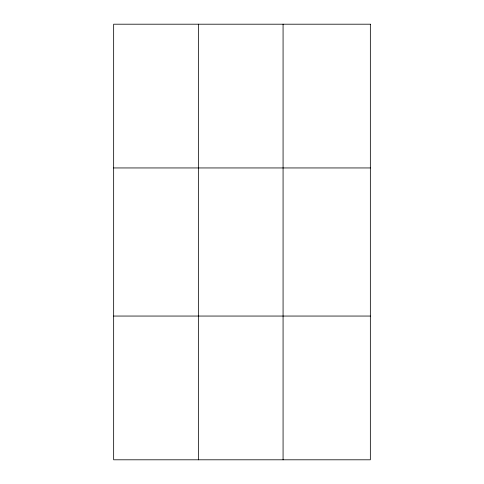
<?xml version="1.0" encoding="UTF-8"?>
<svg xmlns="http://www.w3.org/2000/svg" width="484" height="484" viewBox="0 0 484 484"><rect width="100%" height="100%" fill="white"/><g stroke="black" fill="none" stroke-linecap="round" stroke-linejoin="round"><path stroke-width="0.73" d="M198.361 24.2L198.361 459.8M283.073 24.2L283.073 459.8M113.655 167.948L370.345 167.948M113.655 316.052L370.345 316.052M370.345 24.2L370.345 459.8L113.655 459.8L113.655 24.2L370.345 24.2"/></g></svg>
